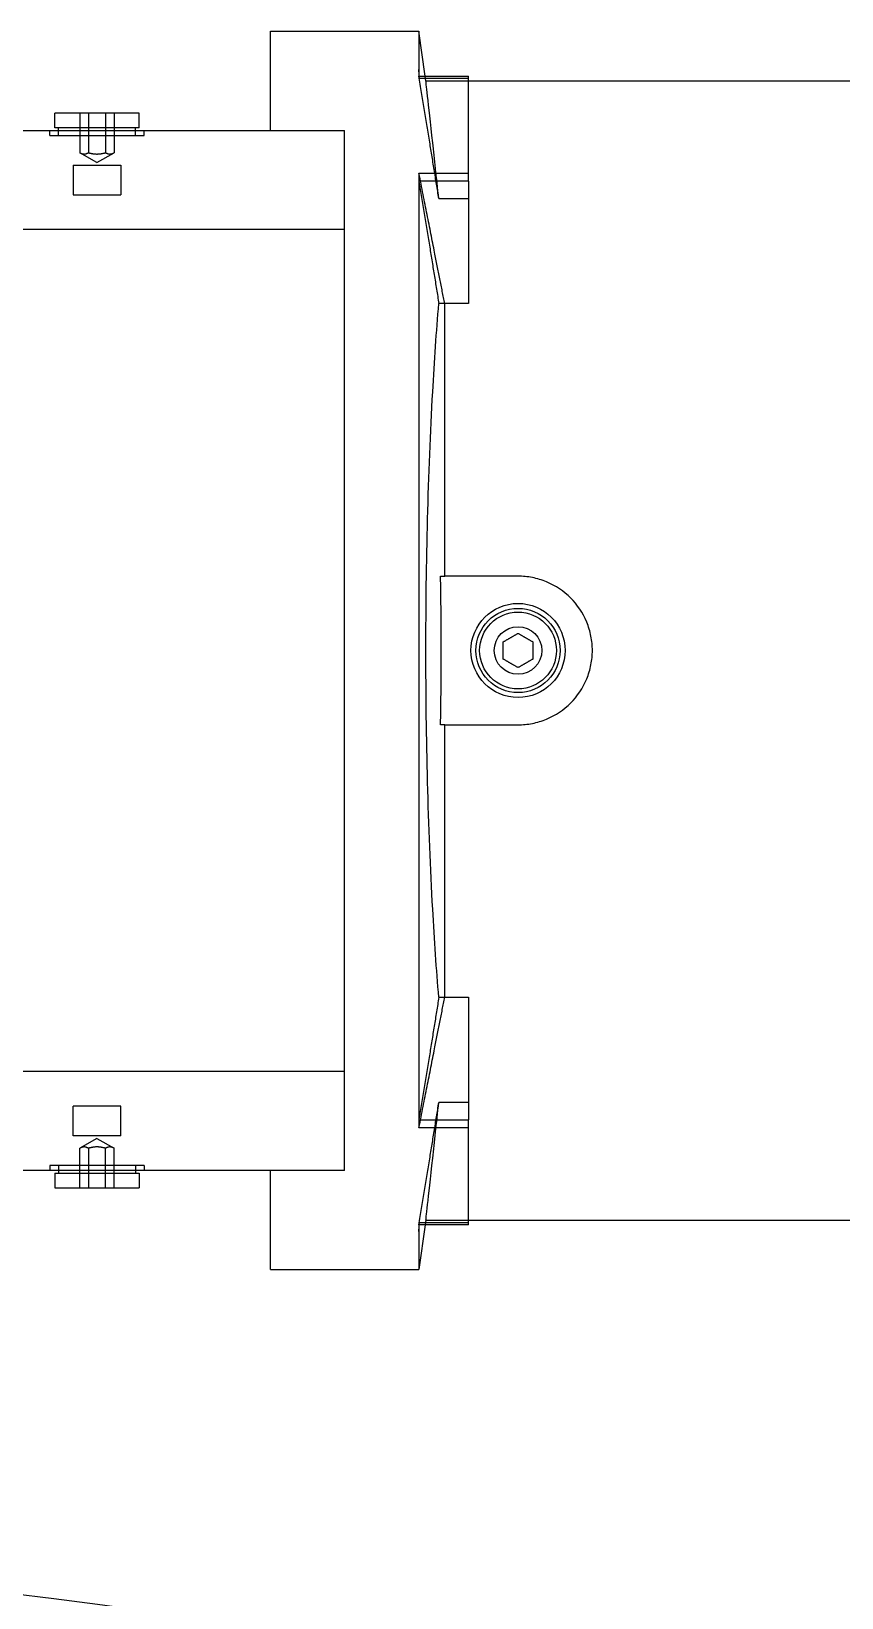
# Model space of a CAD drawing. Header units: millimetres. Extents: x 25096 to 30217, y 6541 to 10165.
# Drawn here: x 26928.3 to 26969.2, y 8556.1 to 8635.2 of the extents above; entities that cross this region are included whole.
import ezdxf

# ---------------------------------------------------------------- set-up
doc = ezdxf.new("R2010")
doc.units = ezdxf.units.MM
doc.layers.add('Equipment', color=123, linetype='Continuous')

# ---------------------------------------------------------------- blocks, each defined once
blk = doc.blocks.new('A$C6f4e16a3')
at = {"layer": 'Equipment'}
for p, q in [((1265.93, 3222.43), (1265.93, 3232.13)), ((1265.93, 3232.13), (1295.93, 3232.13)), ((1295.93, 3232.13), (1295.93, 3223.07)), ((1297.2, 3223.07), (1295.93, 3232.13)), ((1265.93, 3212.13), (1265.93, 3222.43)), ((1295.93, 3223.07), (1305.93, 3223.07)), ((1305.93, 3222.43), (1305.93, 3223.07)), ((1305.93, 3205.17), (1305.93, 3222.43)), ((1305.93, 3222.13), (1461.01, 3222.13)), ((1239.43, 3215.63), (1222.43, 3215.63)), ((1222.43, 3212.63), (1222.43, 3215.63)), ((1239.43, 3212.63), (1239.43, 3215.63)), ((1190.6, 3212.13), (1280.93, 3212.13)), ((1239.43, 3212.63), (1222.43, 3212.63)), ((1223.18, 3212.13), (1223.18, 3212.63)), ((1238.68, 3212.13), (1238.68, 3212.63)), ((1280.93, 3107.13), (1280.93, 3212.13)), ((1305.93, 3201.86), (1305.93, 3205.17)), ((1305.93, 3201.86), (1295.93, 3201.86)), ((1295.93, 3201.86), (1295.93, 3107.13)), ((1305.93, 3201.86), (1305.93, 3177.15)), ((1305.93, 3177.15), (1299.94, 3177.15)), ((1280.93, 3002.13), (1280.93, 3107.13)), ((1295.93, 3107.13), (1295.93, 3012.4)), ((1299.94, 3037.11), (1305.93, 3037.11)), ((1305.93, 3037.11), (1305.93, 3012.4)), ((1295.93, 3012.4), (1305.93, 3012.4)), ((1305.93, 3009.09), (1305.93, 3012.4)), ((1305.93, 2991.84), (1305.93, 3009.09)), ((1280.93, 3002.13), (1190.6, 3002.13)), ((1222.43, 3001.63), (1239.43, 3001.63)), ((1222.43, 3001.63), (1222.43, 2998.63)), ((1223.18, 3002.13), (1223.18, 3001.63)), ((1238.68, 3002.13), (1238.68, 3001.63)), ((1239.43, 3001.63), (1239.43, 2998.63)), ((1265.93, 2991.84), (1265.93, 3002.13)), ((1222.43, 2998.63), (1239.43, 2998.63)), ((1265.93, 2982.13), (1265.93, 2991.84)), ((1305.93, 2992.13), (1461.01, 2992.13)), ((1305.93, 2991.19), (1305.93, 2991.84)), ((1295.93, 2991.19), (1295.93, 2982.13)), ((1305.93, 2991.19), (1295.93, 2991.19)), ((1297.2, 2991.19), (1295.93, 2982.13)), ((1265.93, 2982.13), (1295.93, 2982.13))]:
    blk.add_line(p, q, dxfattribs=at)
at = {"layer": 'Equipment', "ltscale": 23.996407}
for p, q in [((1305.93, 3222.59), (1296.01, 3222.59)), ((1296.01, 2991.67), (1305.93, 2991.67))]:
    blk.add_line(p, q, dxfattribs=at)
at = {"layer": 'Equipment', "ltscale": 1.815711}
for p, q in [((1297.33, 3222.13), (1297.2, 3223.07)), ((1297.33, 2992.13), (1297.2, 2991.19))]:
    blk.add_line(p, q, dxfattribs=at)
at = {"layer": 'Equipment', "ltscale": 20.790014}
for p, q in [((1297.33, 3222.13), (1305.93, 3222.13)), ((1297.33, 2992.13), (1305.93, 2992.13))]:
    blk.add_line(p, q, dxfattribs=at)
at = {"layer": 'Equipment', "ltscale": 19.351717}
for p, q in [((1227.46, 3215.63), (1227.46, 3207.63)), ((1229.2, 3215.63), (1229.2, 3207.63)), ((1232.66, 3215.63), (1232.66, 3207.63)), ((1234.39, 3215.63), (1234.39, 3207.63)), ((1227.46, 2998.63), (1227.46, 3006.63)), ((1229.2, 3006.63), (1229.2, 2998.63)), ((1232.66, 2998.63), (1232.66, 3006.63)), ((1234.39, 2998.63), (1234.39, 3006.63))]:
    blk.add_line(p, q, dxfattribs=at)
at = {"layer": 'Equipment', "ltscale": 1.904597}
for p, q in [((1221.43, 3211.13), (1221.43, 3212.13)), ((1223.18, 3211.13), (1223.18, 3212.13)), ((1238.68, 3211.13), (1238.68, 3212.13)), ((1240.43, 3211.13), (1240.43, 3212.13)), ((1221.43, 3003.13), (1221.43, 3002.13)), ((1223.18, 3003.13), (1223.18, 3002.13)), ((1238.68, 3003.13), (1238.68, 3002.13)), ((1240.43, 3003.13), (1240.43, 3002.13))]:
    blk.add_line(p, q, dxfattribs=at)
at = {"layer": 'Equipment', "ltscale": 24.064772}
for p, q in [((1221.43, 3211.13), (1240.43, 3211.13)), ((1240.43, 3003.13), (1221.43, 3003.13))]:
    blk.add_line(p, q, dxfattribs=at)
at = {"layer": 'Equipment', "ltscale": 7.618686}
for p, q in [((1230.93, 3205.63), (1227.46, 3207.63)), ((1230.93, 3205.63), (1234.39, 3207.63)), ((1230.93, 3008.63), (1227.46, 3006.63)), ((1230.93, 3008.63), (1234.39, 3006.63))]:
    blk.add_line(p, q, dxfattribs=at)
at = {"layer": 'Equipment', "ltscale": 24.318085}
for p, q in [((1226.13, 3205.13), (1235.73, 3205.13)), ((1226.13, 3199.13), (1235.73, 3199.13)), ((1235.73, 3015.13), (1226.13, 3015.13)), ((1235.73, 3009.13), (1226.13, 3009.13))]:
    blk.add_line(p, q, dxfattribs=at)
at = {"layer": 'Equipment', "ltscale": 11.42808}
for p, q in [((1226.13, 3205.13), (1226.13, 3199.13)), ((1235.73, 3205.13), (1235.73, 3199.13)), ((1226.13, 3009.13), (1226.13, 3015.13)), ((1235.73, 3009.13), (1235.73, 3015.13))]:
    blk.add_line(p, q, dxfattribs=at)
at = {"layer": 'Equipment', "ltscale": 3.962711}
for p, q in [((1295.93, 3203.48), (1295.93, 3201.86)), ((1295.93, 3012.4), (1295.93, 3010.78))]:
    blk.add_line(p, q, dxfattribs=at)
at = {"layer": 'Equipment', "ltscale": 24.189648}
for p, q in [((1295.93, 3203.48), (1305.93, 3203.48)), ((1305.93, 3010.78), (1295.93, 3010.78))]:
    blk.add_line(p, q, dxfattribs=at)
at = {"layer": 'Equipment', "ltscale": 11.406309}
for p, q in [((1299.94, 3198.36), (1305.93, 3198.36)), ((1305.93, 3015.9), (1299.94, 3015.9))]:
    blk.add_line(p, q, dxfattribs=at)
at = {"layer": 'Equipment', "ltscale": 26.050388}
for p, q in [((1280.93, 3192.13), (1210.93, 3192.13)), ((1280.93, 3022.13), (1210.93, 3022.13))]:
    blk.add_line(p, q, dxfattribs=at)
at = {"layer": 'Equipment', "ltscale": 26.49209}
for p, q in [((1301.13, 3122.13), (1301.13, 3177.15)), ((1301.13, 3037.11), (1301.13, 3092.13))]:
    blk.add_line(p, q, dxfattribs=at)
at = {"layer": 'Equipment', "ltscale": 23.8671}
for p, q in [((1315.93, 3122.13), (1301.13, 3122.13)), ((1301.13, 3092.13), (1315.93, 3092.13))]:
    blk.add_line(p, q, dxfattribs=at)
at = {"layer": 'Equipment', "ltscale": 26.252478}
blk.add_circle((1315.93, 3107.13), 9.5, dxfattribs=at)
at = {"layer": 'Equipment', "ltscale": 25.837965}
blk.add_circle((1315.93, 3107.13), 8.5, dxfattribs=at)
at = {"layer": 'Equipment', "ltscale": 26.175716}
blk.add_circle((1315.93, 3107.13), 7.75, dxfattribs=at)
at = {"layer": 'Equipment', "ltscale": 24.318085}
blk.add_circle((1315.93, 3107.13), 4.8, dxfattribs=at)
at = {"layer": 'Equipment'}
blk.add_arc((1038.93, 1458.23), 1468.9, 62.95796, 107.5529, dxfattribs=at)
at = {"layer": 'Equipment', "ltscale": 13.405293}
for points in [[(1296.01, 3222.59), (1295.95, 3223.41), (1295.93, 3224.02), (1295.93, 3224.42)], [(1295.93, 2989.84), (1295.93, 2990.24), (1295.95, 2990.85), (1296.01, 2991.67)]]:
    blk.add_open_spline(points, degree=3, dxfattribs=at)
at = {"layer": 'Equipment', "ltscale": 24.31514}
for points, weights in [([(1299.94, 3198.36), (1298.02, 3210.35), (1295.93, 3223.07)], [1.00218321067, 1.00173959235, 1]), ([(1295.93, 2991.19), (1298.02, 3003.91), (1299.94, 3015.9)], [1, 1.00173959235, 1.00218321067])]:
    blk.add_rational_spline(points, weights, degree=2, dxfattribs=at)
at = {"layer": 'Equipment', "ltscale": 26.033876}
for points, knots in [([(1299.94, 3198.36), (1299.46, 3202.62), (1299.05, 3206.41), (1298.24, 3213.75), (1297.9, 3216.93), (1297.44, 3221.11), (1297.33, 3222.13), (1297.33, 3222.13)], [41.495056, 41.495056, 41.495056, 41.495056, 43.51975, 43.51975, 46.146927, 46.146927, 48.774105, 48.774105, 48.774105, 48.774105]), ([(1297.33, 2992.13), (1297.33, 2992.13), (1297.44, 2993.15), (1297.9, 2997.34), (1298.24, 3000.51), (1299.05, 3007.85), (1299.46, 3011.64), (1299.94, 3015.9)], [48.774105, 48.774105, 48.774105, 48.774105, 51.401283, 51.401283, 54.02846, 54.02846, 56.053154, 56.053154, 56.053154, 56.053154])]:
    blk.add_open_spline(points, degree=3, knots=knots, dxfattribs=at)
at = {"layer": 'Equipment', "ltscale": 6.699291}
for points, weights in [([(1227.46, 3207.63), (1228.33, 3207.13), (1229.2, 3207.63)], [3.67949192432, 4.24871130596, 3.6794919243]), ([(1229.2, 3207.63), (1230.93, 3207.13), (1232.66, 3207.63)], [3.6794919243, 4.24871130596, 3.6794919243]), ([(1232.66, 3207.63), (1233.53, 3207.13), (1234.39, 3207.63)], [3.6794919243, 4.24871130596, 3.67949192432]), ([(1312.93, 3108.86), (1314.43, 3109.73), (1315.93, 3110.59)], [3.6794919243, 4.24871130596, 3.67949192432]), ([(1312.93, 3105.4), (1312.93, 3107.13), (1312.93, 3108.86)], [3.6794919243, 4.24871130596, 3.6794919243]), ([(1315.93, 3110.59), (1317.43, 3109.73), (1318.93, 3108.86)], [3.67949192432, 4.24871130596, 3.6794919243]), ([(1318.93, 3108.86), (1318.93, 3107.13), (1318.93, 3105.4)], [3.6794919243, 4.24871130596, 3.6794919243]), ([(1315.93, 3103.67), (1314.43, 3104.53), (1312.93, 3105.4)], [3.67949192432, 4.24871130596, 3.6794919243]), ([(1318.93, 3105.4), (1317.43, 3104.53), (1315.93, 3103.67)], [3.6794919243, 4.24871130596, 3.67949192432]), ([(1229.2, 3006.63), (1228.33, 3007.13), (1227.46, 3006.63)], [3.6794919243, 4.24871130596, 3.67949192432]), ([(1232.66, 3006.63), (1230.93, 3007.13), (1229.2, 3006.63)], [3.6794919243, 4.24871130596, 3.6794919243]), ([(1234.39, 3006.63), (1233.53, 3007.13), (1232.66, 3006.63)], [3.67949192432, 4.24871130596, 3.6794919243])]:
    blk.add_rational_spline(points, weights, degree=2, dxfattribs=at)
at = {"layer": 'Equipment', "ltscale": 25.9879}
for points, weights in [([(1301.13, 3177.15), (1298.89, 3188.49), (1295.93, 3203.48)], [1.02525429573, 1.02254354589, 1]), ([(1295.93, 3010.78), (1298.89, 3025.77), (1301.13, 3037.11)], [1, 1.02254354589, 1.02525429573])]:
    blk.add_rational_spline(points, weights, degree=2, dxfattribs=at)
at = {"layer": 'Equipment'}
for points, weights in [([(1295.93, 3201.86), (1298.02, 3189.14), (1299.94, 3177.15)], [1, 1.00173959235, 1.00218321067]), ([(1299.94, 3037.11), (1298.02, 3025.12), (1295.93, 3012.4)], [1.00218321067, 1.00173959235, 1])]:
    blk.add_rational_spline(points, weights, degree=2, dxfattribs=at)
blk.add_open_spline([(1299.94, 3037.11), (1299.46, 3042.67), (1299.05, 3048.66), (1298.24, 3063.08), (1297.9, 3071.74), (1297.44, 3089.39), (1297.33, 3098.37), (1297.33, 3115.89), (1297.44, 3124.87), (1297.9, 3142.52), (1298.24, 3151.18), (1299.05, 3165.6), (1299.46, 3171.59), (1299.94, 3177.15)], degree=3, knots=[41.495056, 41.495056, 41.495056, 41.495056, 43.51975, 43.51975, 46.146927, 46.146927, 48.774105, 48.774105, 51.401283, 51.401283, 54.02846, 54.02846, 56.053154, 56.053154, 56.053154, 56.053154], dxfattribs=at)
at = {"layer": 'Equipment', "ltscale": 24.190916}
blk.add_rational_spline([(1300.29, 3092.13), (1300.56, 3107.13), (1300.29, 3122.13)], [1.12894050248, 1.13772616419, 1.12894050248], degree=2, dxfattribs=at)
at = {"layer": 'Equipment', "ltscale": 11.504848}
for points, weights in [([(1300.29, 3122.13), (1300.72, 3122.13), (1301.13, 3122.13)], [1.08793745087, 1.09672248059, 1.10486761482]), ([(1301.13, 3092.13), (1300.72, 3092.13), (1300.29, 3092.13)], [1.10486761482, 1.09672248059, 1.08793745087])]:
    blk.add_rational_spline(points, weights, degree=2, dxfattribs=at)
at = {"layer": 'Equipment', "ltscale": 25.356476}
blk.add_open_spline([(1315.93, 3092.13), (1316.87, 3092.13), (1317.85, 3092.22), (1319.78, 3092.6), (1320.75, 3092.89), (1323.52, 3094.04), (1325.2, 3095.19), (1327.87, 3097.85), (1329.02, 3099.54), (1330.17, 3102.31), (1330.46, 3103.27), (1330.84, 3105.21), (1330.93, 3106.19), (1330.93, 3108.07), (1330.84, 3109.05), (1330.46, 3110.99), (1330.17, 3111.95), (1329.02, 3114.72), (1327.87, 3116.41), (1325.2, 3119.07), (1323.52, 3120.22), (1320.75, 3121.37), (1319.78, 3121.66), (1317.85, 3122.04), (1316.87, 3122.13), (1315.93, 3122.13)], degree=3, knots=[-9.051557, -9.051557, -9.051557, -9.051557, -8.7687, -8.7687, -8.485837, -8.485837, -7.920112, -7.920112, -7.354392, -7.354392, -7.071532, -7.071532, -6.788672, -6.788672, -6.505812, -6.505812, -6.222952, -6.222952, -5.657232, -5.657232, -5.091507, -5.091507, -4.808644, -4.808644, -4.525787, -4.525787, -4.525787, -4.525787], dxfattribs=at)

msp = doc.modelspace()

# ---------------------------------------------------------------- block references
at = {"xscale": 0.25, "yscale": 0.25, "zscale": 0.25}
msp.add_blockref('A$C6f4e16a3', (26623.929, 7827.144), dxfattribs=at)

doc.saveas('drawing.dxf')
